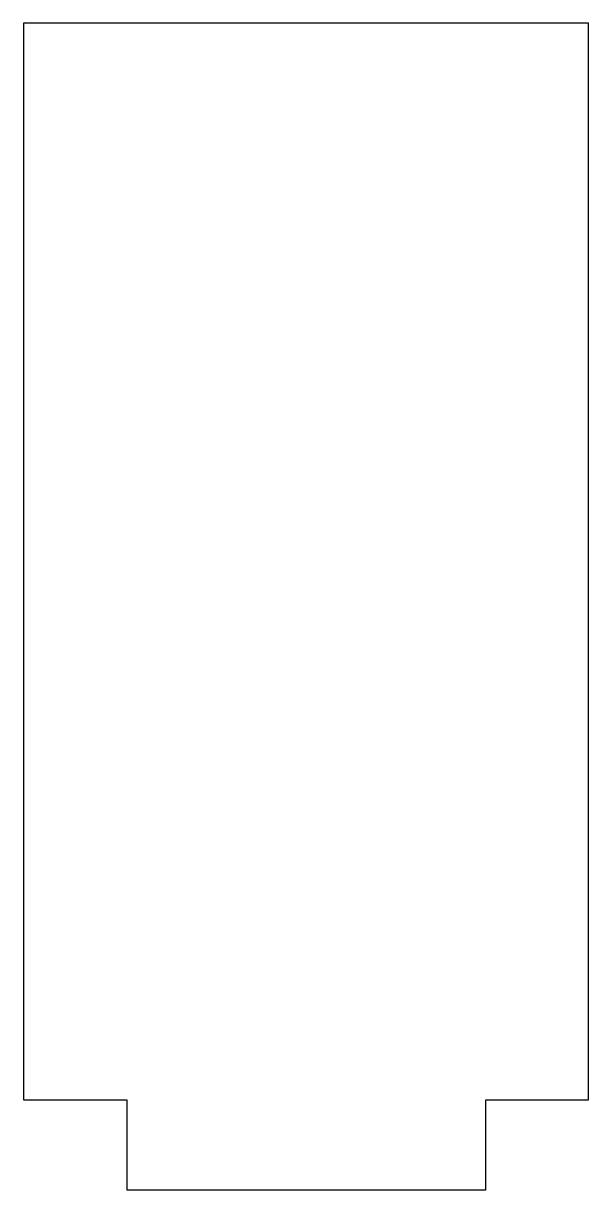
# Model space of a CAD drawing. Header units: inches. Extents: x -0.14 to 0.64, y 0 to 1.62.
import ezdxf

# ---------------------------------------------------------------- set-up
doc = ezdxf.new("R2010")
doc.units = ezdxf.units.IN
doc.header["$MEASUREMENT"] = 0

msp = doc.modelspace()

# ---------------------------------------------------------------- linework, layer by layer
msp.add_lwpolyline([(0.5, 0), (0.5, 0.125), (0.643, 0.125), (0.643, 1.625), (-0.144, 1.625), (-0.144, 0.125), (0, 0.125), (0, 0)], close=True)

doc.saveas('drawing.dxf')
